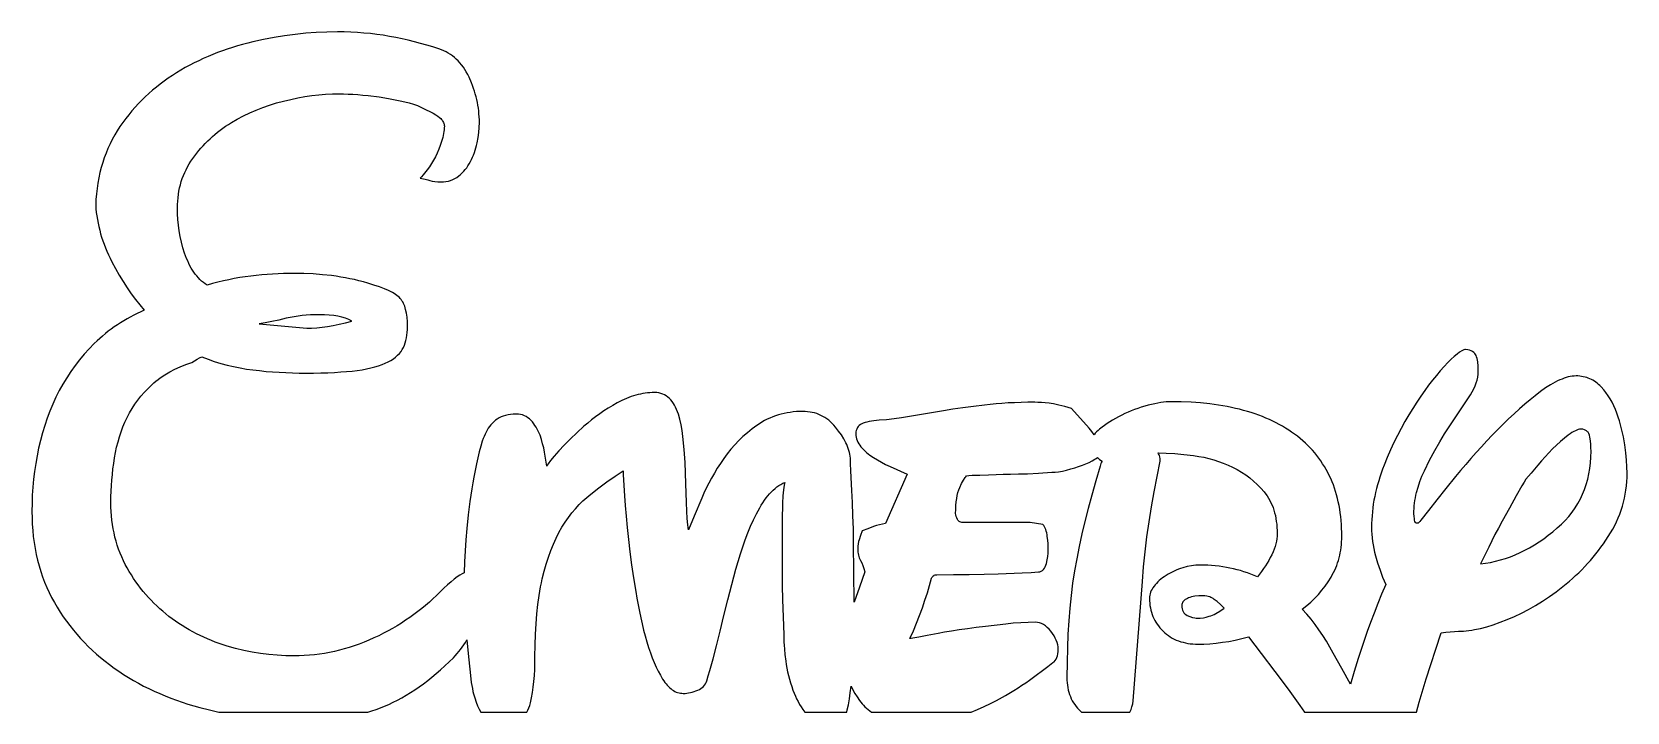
# Model space of a CAD drawing. Extents: x 0 to 152, y 21 to 86.
import ezdxf

# ---------------------------------------------------------------- set-up
doc = ezdxf.new("R2010")
doc.units = 0
doc.layers.add('CAMADA_1', color=18, linetype='CONTINUOUS')

msp = doc.modelspace()

# ---------------------------------------------------------------- linework, layer by layer
at = {"layer": 'CAMADA_1'}
for points in [[(17.83, 21), (32.01, 21), (32.42, 21.13), (32.83, 21.26), (33.23, 21.41), (33.62, 21.57), (34.03, 21.74), (34.45, 21.94), (34.86, 22.15), (35.27, 22.37), (35.68, 22.61), (36.09, 22.86), (36.5, 23.13), (36.91, 23.41), (37.32, 23.7), (37.73, 24.02), (38.14, 24.34), (38.54, 24.68), (38.95, 25.04), (39.36, 25.41), (39.77, 25.79), (40.18, 26.19), (40.36, 26.38), (40.54, 26.58), (40.71, 26.78), (40.87, 26.99), (41.03, 27.2), (41.19, 27.43), (41.33, 27.65), (41.47, 27.89), (41.5, 27.54), (41.64, 25.99), (41.8, 24.5), (41.89, 23.82), (41.99, 23.24), (42.05, 22.98), (42.1, 22.75), (42.16, 22.55), (42.23, 22.36), (42.35, 21.96), (42.49, 21.6), (42.64, 21.28), (42.8, 21), (47.17, 21), (47.28, 21.2), (47.38, 21.41), (47.47, 21.64), (47.54, 21.89), (47.64, 22.36), (47.72, 22.86), (47.8, 23.37), (47.86, 23.91), (47.9, 24.48), (47.94, 25.06), (47.96, 25.67), (47.96, 26.3), (47.98, 27.39), (48.01, 28.44), (48.06, 29.43), (48.14, 30.38), (48.23, 31.28), (48.35, 32.14), (48.49, 32.95), (48.57, 33.34), (48.65, 33.71), (48.83, 34.44), (49.03, 35.13), (49.24, 35.79), (49.46, 36.42), (49.71, 37.02), (49.97, 37.59), (50.24, 38.13), (50.53, 38.64), (50.84, 39.12), (51.16, 39.57), (51.48, 40.01), (51.82, 40.41), (52.17, 40.8), (52.53, 41.16), (52.9, 41.49), (53.28, 41.81), (54.05, 42.4), (54.82, 42.96), (55.59, 43.51), (56.36, 44.03), (56.37, 43.66), (56.39, 43.13), (56.49, 41.64), (56.56, 40.7), (56.65, 39.7), (56.75, 38.62), (56.87, 37.48), (57.01, 36.29), (57.17, 35.06), (57.36, 33.8), (57.56, 32.51), (57.67, 31.87), (57.79, 31.23), (57.91, 30.61), (58.04, 30.01), (58.18, 29.41), (58.32, 28.83), (58.47, 28.27), (58.63, 27.72), (58.79, 27.18), (58.96, 26.67), (59.14, 26.19), (59.33, 25.73), (59.52, 25.3), (59.71, 24.9), (59.92, 24.52), (60.13, 24.16), (60.24, 23.99), (60.35, 23.84), (60.46, 23.69), (60.57, 23.56), (60.69, 23.44), (60.81, 23.33), (60.93, 23.22), (61.05, 23.13), (61.17, 23.05), (61.3, 22.98), (61.43, 22.92), (61.56, 22.88), (61.69, 22.84), (61.82, 22.81), (61.96, 22.8), (62.1, 22.79), (62.27, 22.79), (62.44, 22.81), (62.61, 22.83), (62.78, 22.87), (62.96, 22.91), (63.13, 22.96), (63.3, 23.02), (63.47, 23.09), (63.63, 23.17), (63.78, 23.26), (63.91, 23.36), (64.03, 23.46), (64.13, 23.58), (64.21, 23.71), (64.28, 23.84), (64.33, 23.99), (64.48, 24.46), (64.63, 24.96), (64.95, 26.08), (65.27, 27.34), (65.61, 28.74), (65.96, 30.22), (66.33, 31.7), (66.71, 33.18), (67.11, 34.65), (67.32, 35.38), (67.54, 36.09), (67.77, 36.78), (68.01, 37.45), (68.26, 38.1), (68.52, 38.73), (68.8, 39.33), (69.08, 39.92), (69.23, 40.21), (69.38, 40.48), (69.53, 40.73), (69.68, 40.98), (69.84, 41.21), (70, 41.43), (70.17, 41.63), (70.33, 41.83), (70.5, 42.01), (70.68, 42.18), (70.85, 42.33), (71.03, 42.48), (71.21, 42.61), (71.4, 42.72), (71.59, 42.83), (71.78, 42.92), (71.74, 42.8), (71.7, 42.64), (71.67, 42.44), (71.64, 42.21), (71.59, 41.65), (71.56, 40.95), (71.53, 39.3), (71.52, 37.44), (71.52, 34.53), (71.53, 33.09), (71.56, 31.7), (71.65, 29.26), (71.68, 28.33), (71.69, 27.67), (71.7, 27.4), (71.74, 27.01), (71.79, 26.5), (71.86, 25.87), (71.91, 25.53), (71.97, 25.19), (72.04, 24.84), (72.12, 24.49), (72.21, 24.14), (72.31, 23.79), (72.43, 23.44), (72.55, 23.09), (72.66, 22.81), (72.78, 22.53), (72.9, 22.26), (73.04, 22), (73.19, 21.74), (73.35, 21.49), (73.51, 21.24), (73.69, 21), (77.68, 21), (77.73, 21.21), (77.84, 21.71), (77.93, 22.26), (78.02, 22.84), (78.09, 23.47), (78.26, 23.12), (78.46, 22.78), (78.67, 22.45), (78.9, 22.12), (79.02, 21.96), (79.15, 21.8), (79.28, 21.66), (79.42, 21.51), (79.56, 21.38), (79.71, 21.25), (79.87, 21.12), (80.03, 21), (89.53, 21), (90.16, 21.26), (90.77, 21.53), (91.37, 21.81), (91.96, 22.12), (92.82, 22.59), (93.62, 23.07), (94.01, 23.31), (94.38, 23.56), (94.74, 23.8), (95.09, 24.05), (95.74, 24.52), (96.33, 24.96), (96.86, 25.36), (97.32, 25.72), (97.44, 25.81), (97.54, 25.93), (97.63, 26.06), (97.7, 26.21), (97.76, 26.38), (97.8, 26.57), (97.82, 26.78), (97.83, 27), (97.82, 27.22), (97.79, 27.43), (97.73, 27.65), (97.66, 27.86), (97.56, 28.07), (97.44, 28.29), (97.3, 28.5), (97.14, 28.72), (96.97, 28.92), (96.8, 29.09), (96.62, 29.24), (96.44, 29.36), (96.25, 29.45), (96.07, 29.52), (95.88, 29.56), (95.69, 29.57), (94.99, 29.56), (94.27, 29.53), (93.56, 29.48), (92.86, 29.4), (90.92, 29.18), (90.02, 29.07), (89.19, 28.96), (88.41, 28.85), (87.68, 28.73), (87.01, 28.62), (86.39, 28.5), (85.34, 28.3), (84.54, 28.15), (83.99, 28.06), (83.81, 28.04), (83.7, 28.03), (84.03, 28.76), (84.34, 29.49), (84.63, 30.21), (84.89, 30.94), (85.14, 31.67), (85.37, 32.38), (85.57, 33.08), (85.75, 33.77), (85.8, 33.85), (85.85, 33.92), (85.9, 33.98), (85.97, 34.03), (86.03, 34.06), (86.1, 34.09), (86.18, 34.11), (86.27, 34.11), (87.85, 34.12), (89.36, 34.13), (90.79, 34.16), (92.13, 34.2), (94.39, 34.28), (95.26, 34.33), (95.95, 34.37), (96.09, 34.4), (96.22, 34.45), (96.33, 34.52), (96.44, 34.62), (96.53, 34.73), (96.6, 34.86), (96.67, 35.01), (96.72, 35.18), (96.79, 35.53), (96.84, 35.86), (96.88, 36.15), (96.89, 36.43), (96.88, 36.73), (96.87, 37.06), (96.84, 37.4), (96.8, 37.75), (96.78, 37.93), (96.74, 38.1), (96.7, 38.26), (96.65, 38.41), (96.59, 38.55), (96.53, 38.68), (96.46, 38.8), (96.37, 38.91), (95.17, 39.08), (88.84, 39.08), (88.73, 39.09), (88.64, 39.1), (88.55, 39.12), (88.47, 39.16), (88.4, 39.2), (88.34, 39.25), (88.28, 39.31), (88.24, 39.38), (88.16, 39.53), (88.11, 39.67), (88.08, 39.81), (88.06, 39.94), (88.07, 40.33), (88.09, 40.7), (88.12, 41.05), (88.16, 41.37), (88.21, 41.67), (88.28, 41.95), (88.36, 42.2), (88.45, 42.42), (88.63, 42.81), (88.8, 43.13), (88.96, 43.37), (89.03, 43.46), (89.09, 43.54), (89.33, 43.57), (89.63, 43.6), (89.98, 43.62), (90.38, 43.62), (91.19, 43.63), (91.92, 43.66), (92.6, 43.7), (93.29, 43.71), (94.04, 43.72), (94.92, 43.75), (95.97, 43.8), (97.23, 43.88), (97.54, 43.89), (97.88, 43.93), (98.25, 44), (98.64, 44.09), (99.04, 44.2), (99.43, 44.32), (99.79, 44.44), (100.14, 44.56), (100.47, 44.69), (100.78, 44.83), (101.07, 44.97), (101.34, 45.12), (101.47, 45.2), (101.57, 45.28), (101.78, 45.11), (102.02, 44.95), (101.96, 44.84), (101.91, 44.72), (101.87, 44.59), (101.84, 44.46), (101.42, 43.06), (101.04, 41.71), (100.7, 40.42), (100.38, 39.19), (100.09, 38), (99.83, 36.81), (99.6, 35.64), (99.39, 34.47), (99.21, 33.31), (99.06, 32.13), (98.94, 30.93), (98.84, 29.71), (98.76, 28.45), (98.71, 27.13), (98.68, 25.75), (98.67, 24.3), (98.67, 24.05), (98.69, 23.81), (98.71, 23.57), (98.75, 23.34), (98.8, 23.11), (98.85, 22.89), (98.92, 22.68), (99, 22.48), (99.09, 22.28), (99.18, 22.08), (99.29, 21.9), (99.41, 21.72), (99.54, 21.54), (99.68, 21.38), (99.83, 21.22), (99.99, 21.06), (100.06, 21), (104.67, 21), (104.78, 21.24), (104.87, 21.5), (104.95, 21.78), (105, 22.08), (105.86, 33.46), (105.98, 34.87), (106.13, 36.29), (106.3, 37.71), (106.5, 39.15), (106.73, 40.58), (106.99, 42.02), (107.27, 43.47), (107.57, 44.93), (107.56, 45.16), (107.52, 45.37), (107.49, 45.47), (107.45, 45.56), (107.41, 45.65), (107.36, 45.73), (108.13, 45.71), (108.95, 45.66), (109.82, 45.58), (110.74, 45.48), (111.23, 45.4), (111.72, 45.31), (112.19, 45.2), (112.66, 45.07), (113.12, 44.92), (113.58, 44.75), (114.03, 44.57), (114.47, 44.36), (114.9, 44.14), (115.32, 43.89), (115.72, 43.63), (116.1, 43.34), (116.46, 43.04), (116.82, 42.72), (117.15, 42.37), (117.47, 42.01), (117.62, 41.81), (117.76, 41.62), (117.89, 41.41), (118.01, 41.19), (118.12, 40.97), (118.23, 40.74), (118.32, 40.51), (118.4, 40.26), (118.47, 40.01), (118.54, 39.75), (118.59, 39.48), (118.63, 39.2), (118.67, 38.92), (118.69, 38.63), (118.71, 38.33), (118.71, 38.02), (118.7, 37.78), (118.68, 37.54), (118.64, 37.3), (118.58, 37.05), (118.51, 36.79), (118.42, 36.54), (118.32, 36.28), (118.2, 36.01), (118.06, 35.74), (117.92, 35.48), (117.76, 35.21), (117.6, 34.95), (117.42, 34.69), (117.23, 34.43), (117.03, 34.17), (116.83, 33.91), (116.51, 34.05), (116.2, 34.17), (115.88, 34.29), (115.55, 34.4), (115.22, 34.5), (114.89, 34.59), (114.55, 34.67), (114.21, 34.75), (113.87, 34.81), (113.52, 34.87), (113.17, 34.92), (112.81, 34.95), (112.45, 34.99), (112.09, 35.01), (111.72, 35.02), (111.34, 35.02), (111.15, 35.02), (110.95, 35.01), (110.75, 34.99), (110.55, 34.96), (110.14, 34.88), (109.72, 34.77), (109.5, 34.7), (109.3, 34.63), (109.09, 34.54), (108.89, 34.46), (108.7, 34.36), (108.5, 34.26), (108.32, 34.15), (108.13, 34.04), (107.95, 33.92), (107.79, 33.8), (107.63, 33.67), (107.48, 33.55), (107.34, 33.42), (107.21, 33.28), (107.09, 33.15), (106.98, 33.01), (106.87, 32.87), (106.79, 32.73), (106.71, 32.59), (106.65, 32.44), (106.61, 32.3), (106.57, 32.15), (106.55, 32), (106.55, 31.85), (106.55, 31.62), (106.57, 31.39), (106.59, 31.17), (106.63, 30.95), (106.67, 30.74), (106.73, 30.53), (106.79, 30.33), (106.87, 30.13), (106.95, 29.94), (107.05, 29.75), (107.15, 29.57), (107.27, 29.39), (107.39, 29.22), (107.53, 29.05), (107.68, 28.89), (107.83, 28.73), (108, 28.58), (108.16, 28.44), (108.34, 28.31), (108.52, 28.18), (108.71, 28.07), (108.9, 27.97), (109.1, 27.88), (109.31, 27.8), (109.52, 27.72), (109.74, 27.66), (109.96, 27.61), (110.19, 27.56), (110.43, 27.53), (110.67, 27.51), (110.92, 27.49), (111.17, 27.49), (111.73, 27.5), (112.31, 27.53), (112.89, 27.58), (113.49, 27.66), (114.09, 27.75), (114.71, 27.87), (115.33, 28.01), (115.97, 28.17), (117.2, 26.58), (118.5, 24.87), (119.76, 23.18), (120.89, 21.62), (121.33, 21), (131.99, 21), (132.26, 21.95), (132.53, 22.92), (132.91, 24.18), (133.35, 25.54), (133.83, 27), (134.36, 28.56), (134.8, 28.63), (135.22, 28.67), (135.63, 28.7), (136.01, 28.71), (136.24, 28.72), (136.49, 28.73), (136.74, 28.75), (137, 28.78), (137.26, 28.82), (137.54, 28.87), (138.1, 28.99), (138.69, 29.15), (139.31, 29.34), (139.96, 29.57), (140.64, 29.83), (141.33, 30.13), (142.01, 30.45), (142.68, 30.8), (143.35, 31.18), (144.01, 31.58), (144.66, 32.02), (145.31, 32.48), (145.95, 32.97), (146.26, 33.23), (146.57, 33.49), (146.87, 33.75), (147.17, 34.03), (147.46, 34.3), (147.75, 34.59), (148.03, 34.88), (148.3, 35.17), (148.57, 35.48), (148.83, 35.78), (149.09, 36.1), (149.34, 36.42), (149.58, 36.74), (149.82, 37.07), (150.05, 37.41), (150.28, 37.75), (150.5, 38.1), (150.7, 38.45), (150.89, 38.81), (151.06, 39.17), (151.23, 39.53), (151.37, 39.9), (151.51, 40.27), (151.62, 40.65), (151.73, 41.03), (151.82, 41.41), (151.9, 41.8), (151.96, 42.19), (152.01, 42.59), (152.05, 42.99), (152.07, 43.4), (152.07, 43.8), (152.06, 44.39), (152.02, 45.04), (151.95, 45.74), (151.85, 46.49), (151.79, 46.89), (151.72, 47.27), (151.64, 47.66), (151.55, 48.04), (151.45, 48.41), (151.34, 48.79), (151.23, 49.15), (151.1, 49.52), (150.96, 49.88), (150.81, 50.22), (150.65, 50.56), (150.47, 50.88), (150.27, 51.18), (150.06, 51.48), (149.84, 51.76), (149.61, 52.02), (149.48, 52.15), (149.36, 52.27), (149.23, 52.38), (149.09, 52.48), (148.96, 52.58), (148.82, 52.66), (148.67, 52.74), (148.52, 52.81), (148.37, 52.87), (148.22, 52.92), (148.06, 52.97), (147.9, 53), (147.73, 53.03), (147.56, 53.05), (147.39, 53.07), (147.22, 53.07), (147.04, 53.06), (146.85, 53.05), (146.66, 53.02), (146.47, 52.98), (146.27, 52.92), (146.07, 52.86), (145.87, 52.78), (145.66, 52.7), (145.44, 52.6), (145.22, 52.49), (145, 52.36), (144.77, 52.23), (144.3, 51.93), (143.82, 51.58), (143.32, 51.19), (142.82, 50.79), (142.32, 50.37), (141.81, 49.92), (141.3, 49.46), (140.78, 48.98), (140.27, 48.47), (139.74, 47.95), (139.22, 47.42), (138.71, 46.87), (138.2, 46.32), (137.69, 45.77), (137.19, 45.2), (136.69, 44.63), (136.2, 44.05), (135.71, 43.47), (134.78, 42.33), (133.92, 41.25), (133.13, 40.25), (132.42, 39.32), (132.32, 39.19), (132.23, 39.1), (132.17, 39.04), (132.12, 39.02), (131.97, 39.02), (131.91, 39.1), (131.85, 39.2), (131.81, 39.31), (131.79, 39.43), (131.76, 39.69), (131.75, 39.92), (131.75, 40.17), (131.76, 40.42), (131.78, 40.68), (131.81, 40.93), (131.85, 41.19), (131.89, 41.44), (131.94, 41.7), (132, 41.96), (132.14, 42.47), (132.32, 42.99), (132.52, 43.51), (132.76, 44.03), (133.25, 45.03), (133.74, 45.95), (134.21, 46.79), (134.44, 47.18), (134.66, 47.54), (137.13, 51.28), (137.3, 51.56), (137.46, 51.84), (137.58, 52.12), (137.69, 52.4), (137.77, 52.68), (137.83, 52.96), (137.86, 53.24), (137.88, 53.52), (137.86, 54), (137.83, 54.41), (137.8, 54.59), (137.77, 54.75), (137.73, 54.89), (137.69, 55.01), (137.63, 55.12), (137.56, 55.22), (137.46, 55.31), (137.34, 55.39), (137.21, 55.46), (137.05, 55.52), (136.88, 55.57), (136.68, 55.61), (136.6, 55.6), (136.52, 55.57), (136.43, 55.53), (136.33, 55.48), (136.11, 55.34), (135.87, 55.16), (135.6, 54.93), (135.3, 54.66), (134.98, 54.34), (134.63, 53.97), (134.26, 53.56), (133.89, 53.13), (133.52, 52.67), (133.15, 52.18), (132.78, 51.67), (132.4, 51.13), (132.02, 50.56), (131.64, 49.97), (131.26, 49.35), (130.89, 48.72), (130.54, 48.07), (130.19, 47.4), (129.85, 46.71), (129.53, 46.01), (129.21, 45.29), (128.91, 44.55), (128.76, 44.18), (128.63, 43.81), (128.5, 43.43), (128.39, 43.06), (128.28, 42.69), (128.18, 42.32), (128.09, 41.95), (128.01, 41.58), (127.94, 41.21), (127.88, 40.84), (127.83, 40.48), (127.79, 40.11), (127.76, 39.74), (127.73, 39.38), (127.72, 39.01), (127.71, 38.65), (127.72, 38.31), (127.74, 37.97), (127.77, 37.63), (127.81, 37.29), (127.86, 36.95), (127.92, 36.61), (128, 36.27), (128.09, 35.92), (128.29, 35.23), (128.52, 34.55), (128.77, 33.87), (129.06, 33.19), (128.67, 32.27), (128.31, 31.35), (127.96, 30.45), (127.62, 29.56), (127.3, 28.68), (127, 27.82), (126.71, 26.97), (126.44, 26.13), (126.06, 24.88), (125.7, 23.68), (124.87, 25.15), (124.06, 26.63), (123.75, 27.2), (123.41, 27.76), (123.07, 28.3), (122.7, 28.84), (122.33, 29.35), (121.94, 29.86), (121.53, 30.35), (121.11, 30.83), (121.53, 31.16), (121.92, 31.5), (122.3, 31.86), (122.65, 32.23), (122.98, 32.62), (123.29, 33.02), (123.58, 33.44), (123.85, 33.87), (123.97, 34.09), (124.09, 34.31), (124.2, 34.54), (124.3, 34.77), (124.39, 35), (124.48, 35.24), (124.55, 35.48), (124.62, 35.72), (124.68, 35.97), (124.73, 36.21), (124.78, 36.46), (124.81, 36.72), (124.84, 36.98), (124.86, 37.24), (124.87, 37.5), (124.88, 37.77), (124.87, 38.15), (124.86, 38.54), (124.84, 38.91), (124.81, 39.28), (124.77, 39.65), (124.73, 40.01), (124.68, 40.36), (124.61, 40.71), (124.54, 41.05), (124.46, 41.39), (124.38, 41.72), (124.28, 42.04), (124.18, 42.36), (124.07, 42.67), (123.95, 42.98), (123.82, 43.28), (123.68, 43.58), (123.54, 43.87), (123.38, 44.15), (123.22, 44.43), (123.05, 44.7), (122.87, 44.97), (122.69, 45.23), (122.49, 45.48), (122.29, 45.73), (122.08, 45.98), (121.86, 46.21), (121.63, 46.45), (121.4, 46.67), (121.15, 46.89), (120.9, 47.11), (120.64, 47.32), (120.37, 47.52), (120.09, 47.72), (119.81, 47.91), (119.52, 48.09), (119.23, 48.27), (118.92, 48.44), (118.61, 48.6), (118.3, 48.76), (117.97, 48.91), (117.64, 49.06), (117.3, 49.19), (116.96, 49.33), (116.61, 49.45), (116.25, 49.57), (115.88, 49.68), (115.51, 49.79), (115.13, 49.89), (114.74, 49.98), (114.35, 50.07), (113.95, 50.15), (113.54, 50.23), (113.13, 50.29), (112.28, 50.41), (111.4, 50.5), (110.5, 50.56), (109.56, 50.6), (108.6, 50.61), (108.38, 50.61), (108.14, 50.59), (107.89, 50.57), (107.63, 50.53), (107.35, 50.48), (107.05, 50.42), (106.42, 50.27), (106.09, 50.18), (105.76, 50.08), (105.44, 49.98), (105.12, 49.87), (104.81, 49.74), (104.5, 49.61), (104.19, 49.48), (103.89, 49.33), (103.6, 49.18), (103.31, 49.02), (103.03, 48.86), (102.77, 48.7), (102.51, 48.53), (102.26, 48.36), (102.02, 48.18), (101.79, 48), (101.64, 47.87), (101.5, 47.74), (101.37, 47.6), (101.26, 47.47), (101.04, 47.77), (100.78, 48.08), (99.11, 49.96), (98.47, 50.15), (97.89, 50.3), (97.4, 50.41), (97.18, 50.45), (96.97, 50.47), (96.6, 50.51), (96.24, 50.54), (95.91, 50.55), (95.6, 50.56), (94.95, 50.56), (94.31, 50.54), (93.68, 50.52), (93.08, 50.5), (92.48, 50.46), (91.91, 50.41), (91.35, 50.36), (90.81, 50.3), (89.76, 50.17), (88.76, 50.03), (87.81, 49.89), (86.91, 49.75), (83.65, 49.19), (82.91, 49.07), (82.19, 48.97), (81.48, 48.9), (80.78, 48.85), (80.26, 48.79), (80.03, 48.76), (79.81, 48.72), (79.61, 48.67), (79.43, 48.62), (79.26, 48.57), (79.11, 48.5), (78.98, 48.43), (78.87, 48.35), (78.77, 48.25), (78.7, 48.14), (78.63, 48.01), (78.59, 47.88), (78.56, 47.73), (78.56, 47.56), (78.56, 47.39), (78.59, 47.23), (78.62, 47.07), (78.67, 46.91), (78.74, 46.75), (78.82, 46.61), (78.92, 46.46), (79.03, 46.32), (79.15, 46.18), (79.28, 46.05), (79.56, 45.78), (79.88, 45.53), (80.23, 45.29), (80.6, 45.06), (80.99, 44.84), (81.39, 44.63), (81.81, 44.43), (83.44, 43.71), (81.38, 39), (81.09, 38.94), (80.79, 38.88), (80.51, 38.79), (80.23, 38.7), (79.68, 38.49), (79.16, 38.31), (78.99, 37.84), (78.86, 37.45), (78.8, 37.27), (78.76, 37.07), (78.74, 36.84), (78.73, 36.6), (78.73, 36.43), (78.74, 36.27), (78.76, 36.12), (78.79, 35.98), (78.83, 35.84), (78.87, 35.71), (78.92, 35.59), (78.98, 35.48), (79.11, 35.25), (79.22, 34.99), (79.32, 34.7), (79.41, 34.37), (78.9, 32.92), (78.38, 31.48), (78.36, 34.35), (78.33, 37.1), (78.31, 38.47), (78.27, 39.77), (78.22, 41), (78.16, 42.15), (78.06, 44.03), (78.04, 44.72), (78.03, 45.23), (78.01, 45.42), (77.97, 45.6), (77.93, 45.78), (77.88, 45.96), (77.82, 46.15), (77.75, 46.33), (77.68, 46.52), (77.59, 46.7), (77.4, 47.07), (77.17, 47.44), (76.91, 47.81), (76.62, 48.19), (76.46, 48.37), (76.3, 48.54), (76.13, 48.7), (75.96, 48.84), (75.78, 48.98), (75.6, 49.1), (75.41, 49.21), (75.22, 49.31), (75.02, 49.4), (74.82, 49.48), (74.61, 49.54), (74.39, 49.59), (74.18, 49.63), (73.95, 49.66), (73.73, 49.68), (73.49, 49.69), (73.18, 49.68), (72.88, 49.67), (72.58, 49.64), (72.29, 49.6), (72, 49.56), (71.71, 49.5), (71.43, 49.43), (71.16, 49.36), (70.89, 49.27), (70.62, 49.17), (70.36, 49.06), (70.1, 48.94), (69.85, 48.81), (69.6, 48.67), (69.36, 48.52), (69.12, 48.36), (68.66, 48.02), (68.22, 47.66), (67.79, 47.29), (67.39, 46.9), (67, 46.5), (66.63, 46.08), (66.28, 45.64), (65.95, 45.19), (65.64, 44.73), (65.34, 44.26), (65.06, 43.8), (64.79, 43.33), (64.53, 42.85), (64.29, 42.38), (64.07, 41.9), (63.86, 41.42), (63.14, 39.7), (62.61, 38.38), (62.57, 38.61), (62.54, 38.86), (62.47, 39.46), (62.43, 40.17), (62.4, 40.99), (62.35, 42.82), (62.27, 44.8), (62.17, 46.07), (62.06, 47.29), (61.98, 47.87), (61.88, 48.42), (61.77, 48.94), (61.63, 49.43), (61.55, 49.66), (61.46, 49.88), (61.37, 50.08), (61.26, 50.28), (61.15, 50.46), (61.03, 50.63), (60.91, 50.78), (60.77, 50.93), (60.63, 51.06), (60.47, 51.17), (60.31, 51.27), (60.14, 51.35), (59.96, 51.41), (59.77, 51.45), (59.57, 51.48), (59.36, 51.49), (59.13, 51.48), (58.91, 51.47), (58.68, 51.45), (58.46, 51.42), (58.24, 51.39), (58.01, 51.35), (57.79, 51.3), (57.57, 51.24), (57.13, 51.1), (56.68, 50.93), (56.24, 50.73), (55.8, 50.5), (55.37, 50.25), (54.95, 49.99), (54.53, 49.73), (54.13, 49.45), (53.74, 49.17), (53.36, 48.88), (52.99, 48.58), (52.63, 48.27), (51.95, 47.66), (51.33, 47.06), (50.75, 46.48), (50.24, 45.92), (49.79, 45.41), (49.45, 45), (49.22, 44.68), (49.13, 44.56), (49.08, 44.46), (48.86, 45.79), (48.79, 46.2), (48.69, 46.6), (48.58, 47.01), (48.44, 47.42), (48.36, 47.62), (48.27, 47.81), (48.18, 48), (48.07, 48.18), (47.96, 48.35), (47.84, 48.52), (47.71, 48.68), (47.58, 48.83), (47.44, 48.97), (47.28, 49.09), (47.12, 49.2), (46.95, 49.28), (46.77, 49.35), (46.58, 49.39), (46.38, 49.42), (46.17, 49.43), (45.89, 49.42), (45.64, 49.4), (45.39, 49.36), (45.16, 49.31), (44.94, 49.25), (44.74, 49.17), (44.55, 49.07), (44.37, 48.96), (44.2, 48.84), (44.04, 48.71), (43.9, 48.56), (43.76, 48.41), (43.63, 48.25), (43.51, 48.08), (43.4, 47.91), (43.3, 47.72), (43.2, 47.52), (43.11, 47.31), (43.03, 47.09), (42.94, 46.86), (42.79, 46.37), (42.65, 45.83), (42.4, 44.68), (42.14, 43.43), (42.04, 42.87), (41.94, 42.29), (41.75, 41.09), (41.59, 39.83), (41.45, 38.51), (41.36, 37.45), (41.29, 36.39), (41.24, 35.33), (41.21, 34.28), (41.01, 34.2), (40.79, 34.07), (40.54, 33.9), (40.26, 33.7), (39.96, 33.44), (39.63, 33.15), (39.27, 32.82), (38.89, 32.44), (38.56, 32.12), (38.23, 31.8), (37.89, 31.48), (37.53, 31.18), (37.17, 30.88), (36.8, 30.59), (36.42, 30.3), (36.03, 30.02), (35.63, 29.76), (35.23, 29.49), (34.81, 29.24), (34.38, 28.99), (33.95, 28.75), (33.51, 28.52), (33.06, 28.29), (32.59, 28.08), (32.13, 27.87), (31.66, 27.67), (31.19, 27.49), (30.72, 27.33), (30.25, 27.17), (29.78, 27.03), (29.31, 26.9), (28.84, 26.79), (28.36, 26.69), (27.89, 26.6), (27.41, 26.53), (26.93, 26.47), (26.45, 26.42), (25.97, 26.39), (25.49, 26.37), (25.01, 26.36), (24.2, 26.38), (23.39, 26.42), (22.59, 26.5), (21.79, 26.6), (20.99, 26.73), (20.2, 26.89), (19.41, 27.08), (18.63, 27.3), (18.24, 27.43), (17.86, 27.56), (17.48, 27.69), (17.11, 27.84), (16.74, 27.99), (16.38, 28.14), (16.03, 28.31), (15.68, 28.48), (15.33, 28.66), (14.99, 28.85), (14.66, 29.05), (14.33, 29.25), (14, 29.46), (13.68, 29.68), (13.37, 29.9), (13.06, 30.13), (12.76, 30.37), (12.47, 30.62), (12.18, 30.87), (11.9, 31.13), (11.63, 31.39), (11.36, 31.67), (11.1, 31.94), (10.85, 32.23), (10.6, 32.52), (10.36, 32.82), (10.13, 33.13), (9.91, 33.44), (9.69, 33.76), (9.48, 34.09), (9.28, 34.42), (9.08, 34.76), (8.89, 35.1), (8.72, 35.45), (8.56, 35.81), (8.41, 36.18), (8.27, 36.55), (8.14, 36.92), (8.03, 37.3), (7.92, 37.69), (7.83, 38.09), (7.76, 38.49), (7.69, 38.89), (7.63, 39.3), (7.59, 39.72), (7.56, 40.14), (7.54, 40.57), (7.54, 41.01), (7.54, 41.55), (7.56, 42.08), (7.59, 42.61), (7.62, 43.14), (7.67, 43.67), (7.73, 44.2), (7.8, 44.73), (7.88, 45.25), (7.97, 45.77), (8.08, 46.28), (8.21, 46.78), (8.35, 47.26), (8.51, 47.74), (8.68, 48.21), (8.87, 48.66), (9.08, 49.11), (9.3, 49.54), (9.55, 49.96), (9.81, 50.37), (10.1, 50.77), (10.4, 51.15), (10.73, 51.52), (11.07, 51.88), (11.44, 52.23), (11.63, 52.4), (11.82, 52.57), (12.03, 52.73), (12.24, 52.88), (12.67, 53.18), (13.14, 53.45), (13.63, 53.71), (14.14, 53.95), (14.68, 54.17), (15.25, 54.37), (15.5, 54.53), (15.74, 54.67), (15.97, 54.79), (16.19, 54.89), (16.79, 54.66), (17.39, 54.46), (18, 54.27), (18.61, 54.11), (19.22, 53.96), (19.84, 53.84), (20.45, 53.73), (21.07, 53.65), (21.69, 53.58), (22.32, 53.51), (22.95, 53.46), (23.58, 53.42), (24.21, 53.39), (24.85, 53.36), (25.49, 53.35), (26.13, 53.35), (26.86, 53.35), (27.56, 53.36), (28.22, 53.38), (28.85, 53.41), (29.44, 53.45), (30, 53.49), (30.52, 53.54), (31.01, 53.6), (31.47, 53.67), (31.9, 53.75), (32.31, 53.84), (32.69, 53.93), (33.05, 54.04), (33.38, 54.16), (33.68, 54.28), (33.96, 54.42), (34.22, 54.56), (34.46, 54.71), (34.67, 54.87), (34.86, 55.04), (35.04, 55.21), (35.19, 55.4), (35.31, 55.59), (35.42, 55.79), (35.51, 56), (35.59, 56.22), (35.66, 56.45), (35.71, 56.7), (35.75, 56.96), (35.78, 57.22), (35.8, 57.51), (35.81, 57.8), (35.8, 58.25), (35.76, 58.67), (35.71, 59.06), (35.63, 59.41), (35.59, 59.57), (35.54, 59.72), (35.48, 59.87), (35.42, 60), (35.35, 60.13), (35.28, 60.25), (35.2, 60.36), (35.12, 60.46), (35.03, 60.55), (34.92, 60.65), (34.8, 60.74), (34.67, 60.84), (34.53, 60.93), (34.37, 61.02), (34.01, 61.21), (33.6, 61.39), (33.13, 61.56), (32.61, 61.74), (32.04, 61.91), (31.61, 62.04), (31.18, 62.15), (30.75, 62.26), (30.31, 62.35), (29.88, 62.44), (29.44, 62.51), (29.01, 62.58), (28.57, 62.64), (27.69, 62.73), (26.8, 62.8), (25.91, 62.84), (25.01, 62.85), (24.5, 62.85), (23.98, 62.84), (23.47, 62.82), (22.95, 62.79), (22.43, 62.75), (21.91, 62.71), (21.38, 62.66), (20.86, 62.6), (20.33, 62.53), (19.81, 62.45), (19.29, 62.36), (18.77, 62.25), (18.25, 62.14), (17.73, 62.02), (17.22, 61.89), (16.7, 61.74), (16.52, 61.86), (16.35, 61.99), (16.18, 62.13), (16.02, 62.28), (15.87, 62.44), (15.72, 62.61), (15.58, 62.79), (15.44, 62.97), (15.31, 63.17), (15.18, 63.37), (15.07, 63.58), (14.95, 63.8), (14.85, 64.04), (14.75, 64.28), (14.65, 64.52), (14.56, 64.78), (14.4, 65.31), (14.26, 65.84), (14.14, 66.37), (14.05, 66.91), (13.97, 67.46), (13.92, 68), (13.89, 68.55), (13.88, 69.11), (13.88, 69.44), (13.9, 69.76), (13.93, 70.08), (13.97, 70.4), (14.02, 70.71), (14.08, 71.01), (14.16, 71.32), (14.24, 71.61), (14.34, 71.91), (14.45, 72.19), (14.57, 72.48), (14.7, 72.75), (14.84, 73.03), (14.99, 73.3), (15.16, 73.56), (15.33, 73.82), (15.52, 74.07), (15.71, 74.32), (15.91, 74.57), (16.11, 74.8), (16.32, 75.04), (16.53, 75.26), (16.76, 75.49), (16.98, 75.7), (17.22, 75.91), (17.45, 76.12), (17.7, 76.32), (17.95, 76.52), (18.21, 76.71), (18.47, 76.89), (18.74, 77.07), (19.02, 77.25), (19.58, 77.58), (20.16, 77.89), (20.76, 78.18), (21.37, 78.44), (22, 78.69), (22.65, 78.92), (23.31, 79.12), (23.99, 79.3), (24.67, 79.46), (25.34, 79.6), (26.02, 79.72), (26.68, 79.82), (27.34, 79.89), (28, 79.94), (28.65, 79.98), (29.3, 79.99), (29.71, 79.98), (30.14, 79.97), (30.6, 79.94), (31.06, 79.91), (31.55, 79.87), (32.05, 79.82), (33.11, 79.69), (33.64, 79.61), (34.15, 79.52), (34.64, 79.43), (35.11, 79.33), (35.55, 79.23), (35.97, 79.12), (36.37, 79), (36.75, 78.87), (37.59, 78.47), (37.95, 78.3), (38.25, 78.13), (38.5, 77.99), (38.71, 77.85), (38.87, 77.73), (38.98, 77.63), (39.06, 77.54), (39.13, 77.44), (39.18, 77.35), (39.23, 77.26), (39.27, 77.17), (39.3, 77.08), (39.31, 76.99), (39.32, 76.9), (39.31, 76.73), (39.3, 76.55), (39.28, 76.38), (39.25, 76.2), (39.17, 75.83), (39.06, 75.45), (38.93, 75.07), (38.78, 74.7), (38.63, 74.34), (38.46, 73.99), (38.29, 73.66), (38.1, 73.34), (37.9, 73.03), (37.69, 72.75), (37.31, 72.27), (37.14, 72.08), (37.01, 71.93), (37.5, 71.84), (37.73, 71.78), (37.95, 71.72), (38.17, 71.66), (38.42, 71.62), (38.69, 71.6), (38.98, 71.59), (39.23, 71.6), (39.47, 71.63), (39.7, 71.67), (39.92, 71.73), (40.13, 71.81), (40.32, 71.9), (40.51, 72.02), (40.69, 72.15), (40.86, 72.29), (41.02, 72.44), (41.17, 72.6), (41.31, 72.77), (41.45, 72.94), (41.57, 73.13), (41.69, 73.32), (41.8, 73.52), (41.91, 73.73), (42, 73.94), (42.09, 74.15), (42.18, 74.38), (42.25, 74.6), (42.32, 74.84), (42.39, 75.07), (42.45, 75.32), (42.54, 75.81), (42.61, 76.29), (42.65, 76.77), (42.66, 77.25), (42.66, 77.52), (42.64, 77.8), (42.62, 78.08), (42.6, 78.35), (42.56, 78.62), (42.52, 78.9), (42.47, 79.17), (42.41, 79.44), (42.35, 79.71), (42.27, 79.98), (42.19, 80.25), (42.11, 80.51), (42.01, 80.78), (41.9, 81.04), (41.67, 81.57), (41.55, 81.83), (41.41, 82.07), (41.27, 82.31), (41.13, 82.53), (40.97, 82.74), (40.81, 82.93), (40.64, 83.12), (40.46, 83.3), (40.28, 83.46), (40.09, 83.61), (39.89, 83.75), (39.69, 83.88), (39.48, 83.99), (39.26, 84.1), (39.04, 84.19), (38.8, 84.27), (38.22, 84.46), (37.64, 84.63), (37.06, 84.8), (36.47, 84.95), (35.88, 85.1), (35.29, 85.23), (34.69, 85.36), (34.09, 85.47), (33.49, 85.57), (32.88, 85.66), (32.27, 85.73), (31.65, 85.79), (31.03, 85.84), (30.4, 85.87), (29.76, 85.89), (29.12, 85.9), (28.12, 85.88), (27.11, 85.84), (26.11, 85.76), (25.1, 85.66), (24.09, 85.53), (23.09, 85.37), (22.08, 85.18), (21.07, 84.95), (20.57, 84.83), (20.08, 84.7), (19.59, 84.56), (19.11, 84.42), (18.63, 84.26), (18.16, 84.1), (17.7, 83.93), (17.24, 83.74), (16.79, 83.56), (16.34, 83.36), (15.9, 83.15), (15.47, 82.94), (15.04, 82.72), (14.62, 82.49), (14.2, 82.25), (13.79, 82), (13.39, 81.74), (13, 81.48), (12.61, 81.21), (12.23, 80.92), (11.87, 80.63), (11.51, 80.33), (11.16, 80.03), (10.81, 79.71), (10.48, 79.38), (10.16, 79.05), (9.84, 78.71), (9.54, 78.35), (9.24, 77.99), (8.95, 77.62), (8.67, 77.25), (8.39, 76.86), (8.13, 76.46), (7.89, 76.06), (7.66, 75.64), (7.45, 75.22), (7.25, 74.78), (7.07, 74.34), (6.9, 73.89), (6.75, 73.42), (6.61, 72.95), (6.49, 72.47), (6.38, 71.97), (6.29, 71.47), (6.22, 70.96), (6.16, 70.44), (6.11, 69.91), (6.08, 69.36), (6.11, 69.02), (6.14, 68.68), (6.19, 68.34), (6.24, 68), (6.31, 67.66), (6.38, 67.32), (6.46, 66.98), (6.55, 66.64), (6.65, 66.31), (6.76, 65.97), (6.88, 65.64), (7.01, 65.3), (7.15, 64.97), (7.3, 64.63), (7.46, 64.3), (7.62, 63.97), (7.97, 63.31), (8.33, 62.68), (8.7, 62.07), (9.08, 61.48), (9.47, 60.92), (9.87, 60.37), (10.28, 59.85), (10.71, 59.34), (10.37, 59.19), (10.03, 59.03), (9.71, 58.87), (9.38, 58.69), (9.07, 58.52), (8.75, 58.33), (8.45, 58.15), (8.15, 57.95), (7.85, 57.75), (7.57, 57.54), (7.28, 57.33), (7.01, 57.11), (6.73, 56.88), (6.47, 56.65), (6.21, 56.42), (5.95, 56.17), (5.46, 55.67), (4.99, 55.15), (4.54, 54.62), (4.11, 54.06), (3.7, 53.49), (3.32, 52.9), (2.96, 52.3), (2.61, 51.68), (2.29, 51.04), (1.99, 50.39), (1.71, 49.72), (1.46, 49.04), (1.22, 48.35), (1.01, 47.64), (0.81, 46.93), (0.64, 46.19), (0.49, 45.45), (0.36, 44.71), (0.25, 43.96), (0.16, 43.21), (0.09, 42.45), (0.04, 41.69), (0.01, 40.92), (0, 40.15), (0.01, 39.54), (0.03, 38.93), (0.08, 38.33), (0.13, 37.75), (0.21, 37.17), (0.3, 36.6), (0.41, 36.04), (0.54, 35.5), (0.68, 34.96), (0.84, 34.43), (1.01, 33.91), (1.2, 33.4), (1.41, 32.9), (1.64, 32.41), (1.88, 31.93), (2.14, 31.46), (2.41, 31), (2.7, 30.55), (2.99, 30.1), (3.3, 29.67), (3.62, 29.25), (3.95, 28.83), (4.29, 28.43), (4.64, 28.03), (5, 27.65), (5.37, 27.27), (5.75, 26.9), (6.15, 26.54), (6.55, 26.2), (6.97, 25.86), (7.4, 25.53), (7.84, 25.21), (8.29, 24.9), (8.74, 24.59), (9.21, 24.3), (9.68, 24.02), (10.16, 23.75), (10.65, 23.49), (11.15, 23.24), (11.66, 23), (12.18, 22.77), (12.7, 22.55), (13.23, 22.34), (13.77, 22.14), (14.32, 21.95), (14.88, 21.77), (15.44, 21.6), (16.02, 21.44), (16.92, 21.21)], [(26.21, 57.63), (26.67, 57.64), (27.15, 57.67), (27.66, 57.73), (28.18, 57.8), (28.73, 57.9), (29.3, 58.01), (29.88, 58.15), (30.5, 58.31), (30.2, 58.45), (29.88, 58.58), (29.54, 58.68), (29.17, 58.76), (28.77, 58.83), (28.34, 58.88), (27.89, 58.9), (27.41, 58.91), (26.99, 58.91), (26.57, 58.89), (26.16, 58.87), (25.76, 58.83), (25.37, 58.78), (24.99, 58.72), (24.61, 58.65), (24.24, 58.57), (23.54, 58.41), (22.87, 58.27), (22.25, 58.15), (21.67, 58.06)], [(138.1, 35.14), (138.58, 35.2), (139.06, 35.29), (139.54, 35.39), (140.01, 35.52), (140.48, 35.67), (140.95, 35.83), (141.41, 36.02), (141.87, 36.22), (142.33, 36.45), (142.78, 36.69), (143.23, 36.95), (143.68, 37.24), (144.12, 37.54), (144.56, 37.87), (144.99, 38.21), (145.42, 38.57), (145.81, 38.93), (146.18, 39.29), (146.51, 39.67), (146.83, 40.07), (147.12, 40.48), (147.38, 40.9), (147.62, 41.34), (147.83, 41.79), (148.02, 42.25), (148.18, 42.73), (148.32, 43.22), (148.44, 43.73), (148.52, 44.25), (148.59, 44.79), (148.62, 45.33), (148.64, 45.9), (148.63, 46.2), (148.61, 46.53), (148.57, 46.88), (148.52, 47.24), (148.49, 47.42), (148.43, 47.57), (148.35, 47.7), (148.3, 47.75), (148.25, 47.8), (148.2, 47.85), (148.14, 47.88), (148, 47.94), (147.84, 47.98), (147.66, 47.99), (147.55, 47.98), (147.42, 47.95), (147.29, 47.91), (147.14, 47.85), (146.99, 47.77), (146.82, 47.67), (146.65, 47.56), (146.47, 47.43), (146.1, 47.14), (145.72, 46.82), (145.35, 46.48), (144.97, 46.12), (144.61, 45.74), (144.25, 45.36), (143.9, 44.96), (143.55, 44.55), (142.94, 43.8), (142.43, 43.21), (142.26, 42.94), (142.05, 42.59), (141.5, 41.64), (140.85, 40.47), (140.15, 39.21), (139.81, 38.56), (139.48, 37.94), (139.17, 37.33), (138.88, 36.74)], [(111.09, 29.97), (111.38, 29.98), (111.68, 30.01), (111.96, 30.07), (112.24, 30.14), (112.39, 30.19), (112.54, 30.25), (112.7, 30.33), (112.87, 30.42), (113.25, 30.64), (113.66, 30.91), (113.3, 31.26), (112.98, 31.54), (112.72, 31.76), (112.6, 31.84), (112.5, 31.9), (112.4, 31.95), (112.28, 31.99), (112.14, 32.03), (112, 32.06), (111.83, 32.08), (111.66, 32.1), (111.26, 32.11), (110.88, 32.06), (110.55, 31.99), (110.4, 31.95), (110.27, 31.9), (110.15, 31.85), (110.04, 31.79), (109.94, 31.73), (109.86, 31.66), (109.79, 31.59), (109.73, 31.52), (109.69, 31.44), (109.66, 31.35), (109.64, 31.26), (109.63, 31.17), (109.64, 31.01), (109.66, 30.85), (109.7, 30.72), (109.76, 30.59), (109.83, 30.48), (109.92, 30.38), (110.02, 30.3), (110.14, 30.23), (110.4, 30.11), (110.64, 30.03), (110.87, 29.99), (110.98, 29.97)]]:
    msp.add_lwpolyline(points, close=True, dxfattribs=at)

doc.saveas('drawing.dxf')
